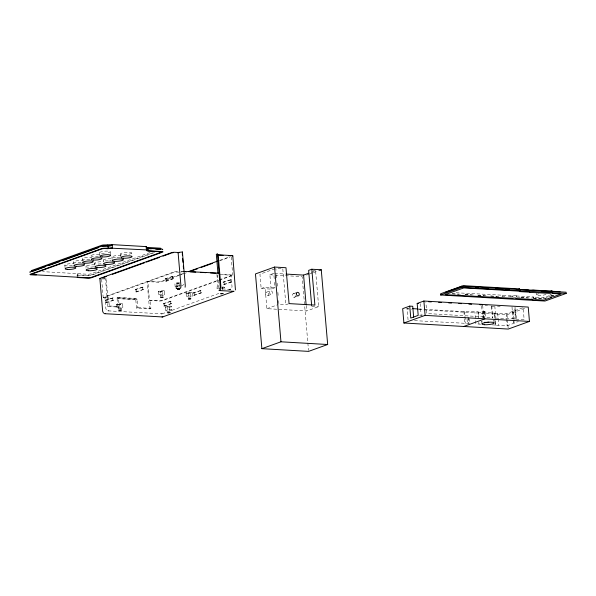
<?xml version="1.0" encoding="UTF-8"?>
<svg xmlns="http://www.w3.org/2000/svg" width="596" height="596" viewBox="0 0 596 596"><rect width="100%" height="100%" fill="white"/><g stroke="black" fill="none" stroke-linecap="round" stroke-linejoin="round"><path stroke-width="0.45" stroke-dasharray="2.98 2.23" d="M121.167 310.136L120.653 304.154L119.543 304.035L118.462 304.37L118.969 310.315M162.887 295.474L162.522 291.198L160.376 291.325L160.838 297.367M169.502 306.612L167.312 306.798L169.502 306.612L170.016 312.595M179.321 286.572L179.009 283.13L176.885 283.279L177.273 288.464M190.228 292.807L188.031 292.994L190.228 292.807L190.735 298.79M222.71 290.118L222.494 287.555L221.965 287.421M513.521 319.173L512.843 310.799L515.689 310.337L523.124 307.663L524.145 319.62L515.704 319.136L514.676 307.178M514.37 320.298C512.657 324.85 514.981 321.989 518.364 321.706M222.368 288.896L229.795 289.388L231.591 288.404L232.023 286.773L231.054 275.412M118.455 304.34L120.645 304.183M160.324 291.384L162.522 291.198M179.001 283.219L176.87 283.398M222.464 287.615L222.047 287.771M183.97 284.426L182.212 285.603A4.805 4.656 -42.6 0 1 181.892 285.693M216.87 287.272L217.719 285.916A2.287 1.922 -76.9 0 0 217.816 284.97L216.914 274.48M217.6 288.062L218.449 286.713A2.287 1.922 -76.9 0 0 218.538 285.76L217.57 274.398M179.471 285.141L177.243 286.266L181.236 285.819M424.486 309.331L463.912 311.611L477.754 311.693L478.163 311.924L478.305 317.646M494.784 317.906L494.725 313.109L495.12 317.705M514.609 323.054L507.174 325.729L495.827 325.498L495.418 325.267L495.194 318.629M515.011 306.97L515.704 319.136M520.047 297.374L516.494 297.173L516.546 295.832A2.451 0.484 -4.9 0 0 515.257 295.467A2.451 0.484 -4.9 0 0 512.553 295.743L454.845 292.696M516.494 297.173L516.546 295.832M161.166 313.988L162.149 313.839L107.667 310.836L105.917 308.944L104.903 297.329M533.383 298.149L533.286 296.957L532.787 297.277L543.775 297.56L550.808 295.162A2.451 0.484 -4.9 0 1 551.598 294.275M478.7 322.242L479.08 323.986L475.876 323.911L474.848 311.954M491.827 305.852L492.519 318.085L491.499 306.128M495.44 318.093L516.032 318.935M229.795 289.388L230.712 289.112L228.79 289.88M77.204 276.715L77.07 275.121L77.778 274.868L87.515 275.434A2.451 0.477 -4.9 0 0 90.92 275.039L153.634 252.48M150.043 252.54L90.816 273.847A2.451 0.477 -4.9 0 1 87.411 274.235L42.547 271.634M154.498 252.585L91.203 275.352A2.451 0.477 -4.9 0 1 87.798 275.747L77.07 275.121M101.812 278.935L106.237 278.898L107.876 298.03L104.225 297.821A2.451 0.477 -4.9 0 1 103.652 297.195L173.339 272.134A2.451 0.477 -4.9 0 1 176.736 271.739L179.433 271.895M107.876 298.03L108.584 297.776L109.284 305.971L107.876 306.478L105.529 279.151M105.373 300.272L113.441 297.791L113.642 300.183L106.572 302.723L105.581 302.664L105.373 300.272L113.441 297.791M135.27 289.522L143.331 287.034L143.539 289.425L136.462 291.973L135.471 291.913L135.27 289.522L143.331 287.034M165.159 278.772L173.22 276.283L173.429 278.675L166.359 281.223L165.36 281.163L165.159 278.772L173.22 276.283M180.141 274.592L160.98 281.483A2.451 0.477 -4.9 0 1 157.575 281.878L147.838 281.312L149.477 300.444L159.214 301.01A2.451 0.477 -4.9 0 0 162.619 300.615L218.367 280.567M181.013 274.279L183.628 273.34M220.207 260.176L228.916 257.047M107.876 306.478L117.807 307.052L117.002 297.665L117.71 297.411L136.417 298.499L136.521 299.691L117.814 298.611L117.71 297.411M178.606 275.561L161.263 281.796A2.451 0.477 -4.9 0 1 157.865 282.191L147.13 281.565L149.477 308.892L136.514 308.139L135.709 298.752L136.417 298.499M179.471 275.248L182.942 273.996M183.806 273.691L186.406 272.752M219.358 260.899L229.758 257.159M105.581 302.664L113.642 300.183M135.471 291.913L143.539 289.425M165.36 281.163L173.429 278.675M117.814 298.611L137.229 299.438L137.929 307.633L136.514 308.139M136.521 299.691L137.229 299.438M117.807 307.052L119.222 306.545L118.522 298.358M149.477 300.444L158.931 300.697A2.451 0.477 -4.9 0 0 162.328 300.302L218.345 280.157M219.224 279.844L230.6 275.747A2.451 0.477 -4.9 0 0 230.026 275.121L219.35 274.503M219.239 280.254L232.298 275.553A2.451 0.477 -4.9 0 0 231.725 274.927L221.295 274.324M163.349 303.64L171.41 301.151L171.618 303.543L164.548 306.091L163.55 306.031L163.349 303.64L171.41 301.151M193.238 292.889L201.306 290.401L201.508 292.792L194.438 295.333L193.439 295.281L193.238 292.889L201.306 290.401M223.127 282.132L231.196 279.651L231.397 282.042L224.327 284.583L223.336 284.523L223.127 282.132L231.196 279.651M149.477 308.892L150.885 308.385L150.185 300.19M163.55 306.031L171.618 303.543M193.439 295.281L201.508 292.792M223.336 284.523L231.397 282.042M275.009 268.766L259.938 274.19L261.167 288.538L271.106 289.12L274.994 287.719L274.376 280.545M271.106 289.12L269.876 274.771L273.765 273.37L274.302 279.643M162.075 313.861L220.036 293.023M261.167 288.538L265.056 287.138L274.994 287.719M311.298 272.32L315.597 270.77L318.666 306.649L306.649 310.97L266.904 308.668L265.056 287.138M306.508 275.076L309.108 274.145M309.98 273.832L312.58 272.894M313.451 272.581L318.659 270.711M266.531 292.182L270.42 290.788M267.604 295.698A1.833 1.453 70.2 0 0 268.014 292.733A1.833 1.453 70.2 0 0 265.585 293.388A1.833 1.453 70.2 0 0 267.604 295.698L271.493 294.297A1.833 1.453 70.2 0 0 271.903 291.332A1.833 1.453 70.2 0 0 269.474 291.995A1.833 1.453 70.2 0 0 271.493 294.297M293.359 293.739L296.473 292.621M294.431 297.255L298.32 295.854M266.904 308.668L278.064 304.653M278.608 300.66L278.921 304.34L285.879 304.742L289.06 303.602M419.688 315.485L422.795 314.986M504.924 296.495L501.638 296.607L501.534 295.407M483.341 317.698L482.827 311.723L483.885 311.335L485.375 311.425L485.889 317.407L492.855 317.81M482.827 311.723L485.375 311.425M414.511 320.648L467.428 323.419L469.983 323.129L469.469 317.147M481.665 306.173L482.611 317.214L483.676 316.834L482.648 304.876M533.383 298.589L543.88 298.76L550.592 296.346M544.848 298.618L547.329 297.724M494.389 313.31L506.153 313.772L513.588 311.097L514.296 319.374M423.912 309.883L507.01 314.703L524.83 308.296M512.024 306.91L512.724 318.957M551.121 295.743L553.565 295.482M513.454 296.92L508.455 296.853M494.002 306.217L491.618 306.21M181.162 271.694L182.89 271.493M180.864 271.97L182.592 271.769M533.45 298.73L541.488 298.767M108.144 310.918L108.517 310.866L107.824 310.792M553.408 295.333L553.572 295.34A2.451 0.484 -4.9 0 0 550.659 295.698M513.588 311.097L512.813 310.896M281.066 268.774L275.844 268.468L276.008 270.308M312.989 270.621L315.597 270.77M274.667 273.422L285.506 274.048M269.876 274.771L302.165 276.641L308.497 350.455M179.135 272.171L177.027 272.052A2.451 0.477 -4.9 0 0 173.622 272.439L105.35 297.002A2.451 0.477 -4.9 0 0 105.924 297.62L108.584 297.776M516.389 295.974L533.286 296.957M508.358 296.696L512.657 296.942A2.451 0.484 -4.9 0 1 513.193 296.83M520.941 297.426L532.496 298.097M521.038 297.583L528.153 297.993M452.2 293.739L461.356 294.268M465.014 294.476L474.17 295.013M477.836 295.221L486.992 295.75M490.65 295.966L499.806 296.495M452.275 293.888L458.689 294.26M465.111 294.633L471.525 295.005M477.947 295.378L484.362 295.75M490.776 296.123L497.198 296.495M103.495 278.742L106.237 278.898M485.002 305.45L487.558 305.599M497.466 306.18L500.133 306.329M477.828 312.125L494.725 313.109M408.901 308.423L407.068 308.318L408.096 320.275M418.988 309.011L423.57 309.272M406.368 308.87L411.91 309.19M418.37 309.562L422.989 309.831M311.715 306.247L318.666 306.649M483.676 316.834L426.833 313.533L425.887 302.5M482.611 317.214L484.399 317.318L483.885 311.335M117.002 297.665L135.709 298.752M478.856 324.082L480.637 324.187M492.192 324.857L495.745 325.066M109.284 305.971L119.222 306.545M137.929 307.633L150.885 308.385M216.795 288.531L218.657 288.658M543.775 297.56L543.88 298.76M536.296 293.217L536.43 294.811M535.394 297.076L535.491 298.276M515.689 310.337L516.479 319.538M512.553 295.743L512.657 296.942M513.603 320.097L513.841 322.853M507.01 314.703L508.165 328.158M506.153 313.772L507.174 325.729M502.242 295.154L502.346 296.346M497.705 313.28L498.1 317.877M498.182 318.8L498.733 325.237M494.799 306.024L495.82 317.981M494.866 318.83L495.105 321.587M495.179 322.51L495.418 325.267M493.913 320.678L494.114 323.069M484.317 311.805L484.831 317.787M481.769 321.445L481.97 323.837M478.163 311.924L478.633 317.445M468.404 317.526L468.918 323.509M467.979 317.065L468.493 323.039M467.063 319.151L467.428 323.419M464.612 311.358L465.64 323.315M463.912 311.611L464.463 318.055M464.537 318.972L464.932 323.576M420.15 303.61L421.178 315.567M306.173 305.45L306.649 310.97M282.802 268.87L285.879 304.742M276.402 274.905L276.79 279.509M277.11 283.182L277.505 287.786M277.9 292.383L278.213 296.063M231.188 256.995L232.753 275.218M230.198 279.591L230.406 281.983M224.126 282.191L224.327 284.583M222.204 287.004A3.062 0.596 -4.9 0 1 224.446 287.414L224.67 290.066M200.308 290.341L200.517 292.733M194.229 292.941L194.438 295.333M188.031 292.994L188.545 298.976M179.523 282.608A3.062 0.596 -4.9 0 0 174.881 283.495L175.187 287.078M172.229 276.224L172.438 278.615M170.419 301.092L170.62 303.483M166.15 278.831L166.359 281.223M167.312 306.798L167.826 312.773M164.34 303.692L164.548 306.091M142.34 286.981L142.541 289.373M136.261 289.582L136.462 291.973M131.776 253.106A5.632 1.103 -4.9 0 1 122.94 254.634A5.632 1.103 -4.9 0 1 123.856 252.644A5.632 1.103 -4.9 0 1 131.776 253.106L131.932 254.902M120.608 253.821L120.914 257.405M111.906 256.943L112.137 259.64M110.312 251.892L110.625 255.483M112.443 297.732L112.651 300.123M103.212 260.072L103.361 261.868M106.371 300.332L106.572 302.723M99.629 252.57L99.934 256.161M101.64 279.308L103.205 297.531M94.511 263.201L94.667 264.996M99.383 254.239A5.386 1.058 -4.9 0 0 90.935 255.699L91.084 257.494M94.652 264.81A5.632 1.103 -4.9 0 0 85.809 266.33L85.966 268.125M82.233 258.828L82.39 260.623M77.674 273.676L77.912 276.462M73.539 261.957L73.688 263.752M64.837 265.086L65.068 267.775M192.173 292.629L192.486 296.257A3.062 0.596 -4.9 0 1 187.852 297.143A3.062 0.596 -4.9 0 1 187.971 296.085A3.062 0.596 -4.9 0 1 192.486 296.257M186.079 293.143L186.392 296.778M171.447 306.523A3.062 0.596 -4.9 0 1 166.642 307.35A3.062 0.596 -4.9 0 1 167.141 306.269A3.062 0.596 -4.9 0 1 171.447 306.523L171.767 310.062A3.062 0.596 -4.9 0 1 167.126 310.941A3.062 0.596 -4.9 0 1 167.26 309.89A3.062 0.596 -4.9 0 1 171.767 310.062M164.474 291.027L164.779 294.655A3.062 0.596 -4.9 0 1 160.138 295.534A3.062 0.596 -4.9 0 1 160.272 294.484A3.062 0.596 -4.9 0 1 164.779 294.655M165.36 306.947L165.673 310.576M158.38 291.541L158.685 295.169M122.597 303.975L122.91 307.603A3.062 0.596 -4.9 0 1 118.269 308.482A3.062 0.596 -4.9 0 1 118.403 307.432A3.062 0.596 -4.9 0 1 122.91 307.603M116.503 304.489L116.816 308.117M493.853 320.365A6.116 1.199 -4.9 0 1 493.555 321.013M482.291 322.019A6.116 1.199 -4.9 0 1 482.127 321.11M224.446 287.414A3.062 0.596 -4.9 0 1 222.062 288.188M218.851 287.533A3.062 0.596 -4.9 0 1 219.112 287.443M179.389 283.666A3.062 0.596 -4.9 0 1 174.881 283.495M175.485 286.81A3.062 0.596 -4.9 0 1 179.448 286.192M104.464 253.33A5.386 1.058 -4.9 0 1 100.344 252.078A5.386 1.058 -4.9 0 1 109.388 251.266A5.386 1.058 -4.9 0 1 105.864 253.203M119.826 257.405A5.632 1.103 -4.9 0 1 116.958 257.74M115.535 257.792A5.632 1.103 -4.9 0 1 112.92 256.325A5.632 1.103 -4.9 0 1 121.815 255.528M98.504 256.138A5.386 1.058 -4.9 0 1 90.935 255.699M111.124 260.534A5.632 1.103 -4.9 0 1 109.724 260.735M108.263 260.869A5.632 1.103 -4.9 0 1 103.54 259.767A5.632 1.103 -4.9 0 1 112.048 258.552M89.81 259.267A5.386 1.058 -4.9 0 1 82.911 259.394A5.386 1.058 -4.9 0 1 84.535 257.867A5.386 1.058 -4.9 0 1 91.717 257.472M101.029 263.864A5.632 1.103 -4.9 0 1 94.63 263.052A5.632 1.103 -4.9 0 1 103.346 261.681M81.108 262.396A5.386 1.058 -4.9 0 1 74.001 262.464A5.386 1.058 -4.9 0 1 76.646 260.839A5.386 1.058 -4.9 0 1 83.76 260.772M93.728 266.792A5.632 1.103 -4.9 0 1 85.809 266.33M72.414 265.525A5.386 1.058 -4.9 0 1 65.515 265.652A5.386 1.058 -4.9 0 1 67.139 264.125A5.386 1.058 -4.9 0 1 74.321 263.73M516.434 296.801A2.451 0.484 -4.9 0 1 516.643 297.031M545.996 294.305A4.895 0.961 -4.9 0 1 538.263 295.43A4.895 0.961 -4.9 0 1 538.948 293.776M295.385 295.586A1.833 1.453 70.2 0 1 293.53 297.151A1.833 1.453 70.2 0 1 292.658 294.275A1.833 1.453 70.2 0 1 295.109 294.677M177.072 285.931L176.133 286.05L177.072 285.931M117.784 304.891A3.062 0.596 -4.9 0 0 122.59 304.057A3.062 0.596 -4.9 0 0 118.284 303.811A3.062 0.596 -4.9 0 0 117.784 304.891M187.36 293.545A3.062 0.596 -4.9 0 0 192.165 292.718A3.062 0.596 -4.9 0 0 187.859 292.465A3.062 0.596 -4.9 0 0 187.36 293.545M159.654 291.936A3.062 0.596 -4.9 0 0 164.459 291.109A3.062 0.596 -4.9 0 0 160.16 290.855A3.062 0.596 -4.9 0 0 159.654 291.936"/><path stroke-width="0.89" d="M180.789 287.719L180.938 286.326A2.287 0.536 87.9 0 0 180.908 285.365L178.085 252.48L174.814 252.294A2.451 0.477 -4.9 0 0 171.41 252.689L100.314 278.257A2.451 0.477 -4.9 0 0 100.419 278.839M185.11 287.22L185.259 285.827A2.287 0.536 87.9 0 0 185.229 284.866L182.406 251.981L178.085 252.48M235.442 289.954L232.812 255.885M219.313 289.202L220.162 287.853A2.287 1.922 -76.9 0 0 220.259 286.899L217.436 254.015L216.318 254.246L217.957 273.378M220.043 289.991L220.893 288.643A2.287 1.922 -76.9 0 0 220.982 287.689L218.166 254.805L217.436 254.015M111.951 244.621L146.154 246.602L146.46 250.193L147.19 250.983L160.235 251.743A2.451 0.477 -4.9 0 1 160.808 252.369L91.121 277.431A2.451 0.477 -4.9 0 1 87.716 277.825L32.728 274.637A2.451 0.477 -4.9 0 1 32.154 274.011L101.841 248.942A2.451 0.477 -4.9 0 1 105.239 248.554L107.936 248.711L112.555 247.929L111.951 244.621L104.933 244.963A2.451 0.477 -4.9 0 0 101.529 245.358L31.849 270.42A2.451 0.477 -4.9 0 0 31.953 271.001M182.406 251.981L182.346 254.991M234.086 291.198L162.611 316.953L104.948 313.705C103.853 313.645 105.194 313.421 104.948 313.705M162.827 316.901L161.985 316.975M176.423 288.077C176.669 286.899 173.771 289.038 180.595 288.226M31.953 271.62L45.02 266.919M48.499 265.667L59.823 261.592M62.438 260.653L98.154 247.809M36.378 274.845L31.029 274.83A2.451 0.477 -4.9 0 1 30.456 274.205L101.551 248.636A2.451 0.477 -4.9 0 1 104.956 248.241L112.555 247.929M77.979 277.259L77.271 277.512L88.007 278.138A2.451 0.477 -4.9 0 0 91.412 277.743L162.507 252.168A2.451 0.477 -4.9 0 0 161.933 251.542L148.307 250.752L147.577 249.962L147.376 247.571L146.258 247.802M102.013 278.064L106.371 276.499M112.465 274.302L144.694 262.709M146.437 262.084L159.505 257.383M162.984 256.131L170.829 253.307M188.85 271.456L217.592 261.115M189.878 271.5L197.678 268.699M201.15 267.448L212.422 263.395M311.82 269.228L314.897 305.1L289.06 303.602L285.983 267.723L274.555 267.06L255.468 273.929L261.875 348.667L308.572 351.379L327.666 344.51L321.259 269.772L311.82 269.228L308.639 270.368L311.634 305.323M286.408 274.1L303.573 275.099L308.728 273.244M319.523 270.398L321.259 269.772M261.875 348.667L280.962 341.799L327.666 344.51M461.758 286.169L440.548 293.798L440.645 294.99L544.982 301.047L566.2 293.418L566.096 292.219L461.758 286.169L461.863 287.361L440.645 294.99M445.689 292.167L463.718 285.685L519.563 288.918L519.667 290.118M409.743 306.113L402.673 308.654L403.902 323.002L508.239 329.059L529.457 321.423L528.227 307.074L423.89 301.025L417.17 303.439L418.198 315.396L410.771 318.07L409.743 306.113L412.73 306.284L413.676 317.318M403.902 323.002L425.119 315.373L529.457 321.423M519.563 288.918L518.505 289.306L528.659 290.021A2.451 0.484 -4.9 0 0 530.127 290.408A2.451 0.484 -4.9 0 0 533.01 290.021L549.549 291.101L551.658 290.781L552.164 290.96L551.658 291.228L560.039 291.712M463.725 326.474L484.935 318.845M147.577 249.962L112.257 248.212M30.172 272.357A2.451 0.477 -4.9 0 1 30.247 271.813L101.35 246.245A2.451 0.477 -4.9 0 1 104.747 245.85L112.346 245.537M104.471 246.148A2.451 0.477 -4.9 0 1 105.038 246.163L110.32 246.014M177.794 252.764L179.523 252.562M218.948 290.543L233.58 291.295M147.376 247.571L148.106 248.361L161.725 249.15A2.451 0.477 -4.9 0 1 162.47 249.709M147.853 248.644L151.332 248.845M155.683 249.098L160.026 249.351A2.451 0.477 -4.9 0 1 160.682 249.433M218.166 254.805L231.792 255.595A2.451 0.477 -4.9 0 1 232.753 256.019M217.912 255.088L223.135 255.393M228.35 255.691L230.086 255.796A2.451 0.477 -4.9 0 1 231.002 255.967M465.513 286.825L468.262 286.989M475.601 287.414L478.35 287.57M485.68 287.995L488.429 288.159M495.768 288.583L498.517 288.74M505.855 289.164L509.52 289.38M516.851 289.805L519.6 289.969M219.075 273.147L183.754 271.396L185.602 271.5M461.863 287.361L566.2 293.418M190.221 271.769L195.771 272.089M200.39 272.357L205.94 272.677M210.559 272.946L216.11 273.273M428.561 301.732L431.31 301.896M438.641 302.321L441.39 302.477M448.728 302.91L451.477 303.066M458.808 303.491L461.565 303.647M468.896 304.079L471.645 304.236M479.899 304.712L482.648 304.876M417.17 303.439L418.66 303.528M412.566 308.639L418.072 308.959M103.562 313.146L102.683 311.477L99.86 278.593M146.154 246.602L146.884 247.4L159.922 248.152A2.451 0.477 -4.9 0 1 160.495 248.778M423.89 301.025L425.119 315.373M303.573 275.099L306.098 304.534M274.555 267.06L280.962 341.799M182.659 258.642L182.972 262.285M183.285 265.928L183.516 268.662M148.106 248.361L148.307 250.752M108.025 246.036L108.234 248.428M107.63 245.12L107.727 246.319M488.854 322.168A6.116 1.199 -4.9 0 1 484.302 322.332M171.693 252.995A2.451 0.477 -4.9 0 1 173.28 252.674M102.065 246.424A2.451 0.477 -4.9 0 1 103.853 246.17M541.198 291.064A4.895 0.961 -4.9 0 1 544.617 291.079M529.471 292.375L549.668 293.344C550.279 293.098 553.423 292.666 552.648 293.515L561.097 294.007L553.662 296.681L551.226 296.935L550.786 297.233L551.561 297.434L544.126 300.108L535.677 299.624C535.066 299.87 531.93 300.302 532.697 299.445L515.808 298.469C516.576 297.62 513.432 298.045 512.828 298.298L445.041 294.655L463.785 287.92L520.621 291.213L519.563 291.593L529.807 292.189L529.471 292.375M121.167 310.136L118.969 310.315L121.167 310.136M163.036 297.18L160.838 297.367L163.036 297.18M170.016 312.595L167.834 312.803L170.016 312.595M179.538 289.135L177.355 289.351L179.538 289.164M190.735 298.79L188.545 298.976L190.735 298.79M223.001 293.53L220.818 293.746L223.001 293.53M484.511 324.723A6.116 1.199 -4.9 0 0 494.114 323.069A6.116 1.199 -4.9 0 0 485.509 322.57A6.116 1.199 -4.9 0 0 484.511 324.723M102.169 256.936A5.386 1.058 -4.9 0 0 110.625 255.483A5.386 1.058 -4.9 0 0 103.048 255.043A5.386 1.058 -4.9 0 0 102.169 256.936M93.468 260.065A5.386 1.058 -4.9 0 0 101.923 258.604A5.386 1.058 -4.9 0 0 94.354 258.165A5.386 1.058 -4.9 0 0 93.468 260.065M84.774 263.194A5.386 1.058 -4.9 0 0 93.229 261.733A5.386 1.058 -4.9 0 0 85.653 261.294A5.386 1.058 -4.9 0 0 84.774 263.194M76.072 266.323A5.386 1.058 -4.9 0 0 84.528 264.862A5.386 1.058 -4.9 0 0 76.959 264.423A5.386 1.058 -4.9 0 0 76.072 266.323M67.378 269.452A5.386 1.058 -4.9 0 0 75.834 267.991A5.386 1.058 -4.9 0 0 68.257 267.552A5.386 1.058 -4.9 0 0 67.378 269.452M88.454 270.733A5.632 1.103 -4.9 0 0 97.29 269.206A5.632 1.103 -4.9 0 0 89.37 268.751A5.632 1.103 -4.9 0 0 88.454 270.733M97.148 267.604A5.632 1.103 -4.9 0 0 105.991 266.084A5.632 1.103 -4.9 0 0 98.072 265.622A5.632 1.103 -4.9 0 0 97.148 267.604M105.85 264.475A5.632 1.103 -4.9 0 0 114.685 262.955A5.632 1.103 -4.9 0 0 106.766 262.493A5.632 1.103 -4.9 0 0 105.85 264.475M114.544 261.346A5.632 1.103 -4.9 0 0 123.387 259.826A5.632 1.103 -4.9 0 0 115.468 259.364A5.632 1.103 -4.9 0 0 114.544 261.346M123.245 258.217A5.632 1.103 -4.9 0 0 132.081 256.697A5.632 1.103 -4.9 0 0 124.162 256.235A5.632 1.103 -4.9 0 0 123.245 258.217M296.309 293.552A1.833 1.453 70.2 0 0 298.32 295.854A1.833 1.453 70.2 0 0 298.73 292.889A1.833 1.453 70.2 0 0 296.309 293.552"/></g></svg>
